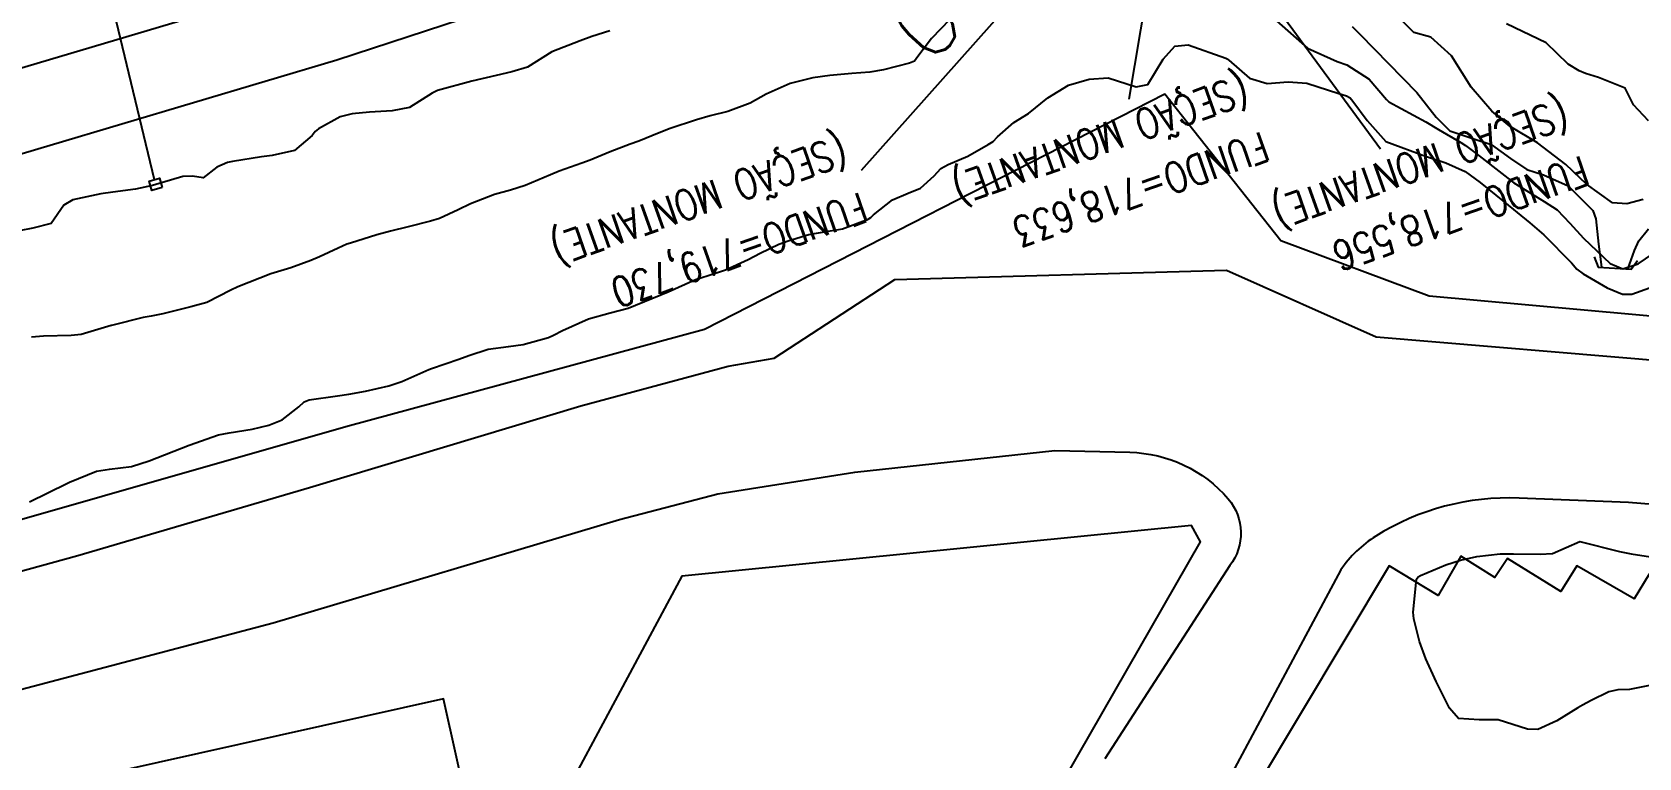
# Model space of a CAD drawing. Header units: metres. Extents: x 307586 to 320046, y 7427249 to 7434250.
# Drawn here: x 312338.2 to 312419, y 7431876.4 to 7431912.9 of the extents above; entities that cross this region are included whole.
import ezdxf
from ezdxf.enums import TextEntityAlignment as Align

# ---------------------------------------------------------------- set-up
doc = ezdxf.new("R2010")
doc.units = ezdxf.units.M
doc.header["$MEASUREMENT"] = 0
doc.linetypes.add('CONTINUO', pattern=[0])
for name, color, linetype in [('Cotas', 45, 'Continuous'), ('Curvas de Nivel 1m', 11, 'Continuous'), ('Curvas de Nivel 5m', 15, 'Continuous'), ('Divisa', 42, 'FENCELINE2'), ('Edificações', 30, 'Continuous'), ('Hidrografia', 140, 'Continuous'), ('Linha Férrea', 20, 'Continuous'), ('Pontes_Viadutos_Tubos', 190, 'Continuous'), ('Portico', 45, 'Continuous'), ('TEXTO', 45, 'Continuous'), ('Vias Primárias', 230, 'Continuous')]:
    doc.layers.add(name, color=color, linetype=linetype)
doc.styles.add('ROMANS', font='romans', dxfattribs={"height": 0.2})
doc.styles.add('Style-STANDARD', font='STANDARD.shx')
doc.linetypes.add('FENCELINE2', pattern='A,0.25,-0.1,[132,ltypeshp.shx,S=0.1,R=0,X=-0.1,Y=0],-0.1,1', length=1.45)

msp = doc.modelspace()

# ---------------------------------------------------------------- linework, layer by layer
at = {"layer": 'Curvas de Nivel 1m', "flags": 128}
for points, elevation in [([(312400.781, 7431913.476), (312402.333, 7431912.112), (312403.833, 7431911.445), (312404.321, 7431911.268), (312405.44, 7431910.549), (312406.304, 7431909.531), (312406.436, 7431909.409), (312408.293, 7431908.399), (312408.929, 7431908.02), (312410.043, 7431907.364), (312410.281, 7431907.207), (312410.821, 7431906.808), (312412.258, 7431905.679), (312412.724, 7431905.335), (312414.244, 7431904.399), (312414.898, 7431903.969), (312415.535, 7431903.3), (312416.222, 7431902.544), (312417.56, 7431901.276), (312418.2, 7431901.003), (312418.973, 7431901.258), (312419.704, 7431901.754)], 719), ([(312367.239, 7431912.981), (312366.335, 7431912.69), (312365.75, 7431912.48), (312364.323, 7431911.92), (312363.094, 7431911.153), (312362.313, 7431910.924), (312361.527, 7431910.731), (312360.308, 7431910.447), (312358.569, 7431909.986), (312358.301, 7431909.843), (312357.173, 7431909.123), (312356.292, 7431908.963), (312355.157, 7431908.892), (312354.29, 7431908.796), (312353.686, 7431908.649), (312352.585, 7431908.057), (312352.422, 7431907.917), (312352.278, 7431907.716), (312351.374, 7431906.962), (312350.262, 7431906.703), (312349.715, 7431906.634), (312348.257, 7431906.41), (312348.008, 7431906.361), (312347.474, 7431906.118), (312346.794, 7431905.578), (312346.248, 7431905.666), (312345.759, 7431905.649), (312344.243, 7431905.2), (312343.391, 7431905.019), (312342.24, 7431904.871), (312341.638, 7431904.787), (312340.236, 7431904.476), (312339.781, 7431904.207), (312339.144, 7431903.291), (312338.215, 7431903.044), (312337.538, 7431902.911)], 721), ([(312419.497, 7431908.454), (312418.735, 7431909.264), (312418.593, 7431909.553), (312418.311, 7431910.097), (312416.976, 7431910.624), (312416.318, 7431910.83), (312415.998, 7431910.973), (312415.456, 7431911.303), (312414.339, 7431912.37), (312412.353, 7431913.34)], 719), ([(312419.952, 7431880.12), (312418.535, 7431879.847), (312417.948, 7431879.826), (312417.503, 7431879.719), (312416.606, 7431879.283), (312416.178, 7431879.05), (312415.939, 7431878.911), (312414.884, 7431878.258), (312413.928, 7431877.821), (312413.402, 7431877.852), (312411.933, 7431878.313), (312410.971, 7431878.311), (312409.933, 7431878.375), (312409.481, 7431878.909), (312409.25, 7431879.37), (312408.813, 7431880.239), (312408.289, 7431881.385), (312407.976, 7431882.26), (312407.679, 7431883.393), (312407.653, 7431883.736), (312407.819, 7431885.392), (312407.902, 7431885.504), (312408.016, 7431885.574), (312409.29, 7431886.105), (312410.028, 7431886.346), (312410.848, 7431886.535), (312412.033, 7431886.658), (312412.693, 7431886.673), (312414.033, 7431886.643), (312414.661, 7431886.683), (312416.043, 7431887.29), (312418.036, 7431886.783), (312418.626, 7431886.669), (312420.031, 7431886.448)], 721)]:
    msp.add_lwpolyline(points, dxfattribs=dict(at, elevation=elevation))
at = {"layer": 'Curvas de Nivel 5m', "elevation": 720, "flags": 128}
for points in [[(312384.351, 7431913.544), (312383.425, 7431912.601), (312382.736, 7431911.696), (312382.562, 7431911.456), (312382.32, 7431911.361), (312381.009, 7431911.02), (312380.315, 7431910.896), (312379.415, 7431910.835), (312378.313, 7431910.732), (312377.454, 7431910.616), (312376.309, 7431910.332), (312375.115, 7431909.788), (312374.298, 7431909.344), (312373.183, 7431908.922), (312372.292, 7431908.695), (312371.609, 7431908.508), (312370.285, 7431908.064), (312369.728, 7431907.848), (312368.709, 7431907.431), (312368.274, 7431907.274), (312367.254, 7431906.894), (312366.262, 7431906.481), (312365.84, 7431906.316), (312364.701, 7431905.913), (312364.251, 7431905.727), (312362.988, 7431905.19), (312362.243, 7431904.96), (312361.45, 7431904.739), (312360.236, 7431904.27), (312359.613, 7431903.969), (312358.675, 7431903.535), (312358.224, 7431903.401), (312357.096, 7431903.125), (312356.216, 7431902.901), (312355.524, 7431902.71), (312354.207, 7431902.302), (312354.008, 7431902.24), (312353.58, 7431902.046), (312352.647, 7431901.607), (312352.197, 7431901.424), (312351.199, 7431901.064), (312350.19, 7431900.749), (312348.528, 7431900.105), (312348.181, 7431899.924), (312346.979, 7431899.318), (312346.172, 7431899.088), (312344.762, 7431898.744), (312344.168, 7431898.626), (312343.771, 7431898.56), (312342.24, 7431898.179), (312342.185, 7431898.157), (312342.162, 7431898.152), (312340.644, 7431897.707), (312340.155, 7431897.655), (312338.762, 7431897.613), (312338.153, 7431897.565)], [(312338.053, 7431889.277), (312339.934, 7431890.202), (312340.064, 7431890.264), (312341.427, 7431890.829), (312342.07, 7431890.934), (312343.175, 7431891.065), (312344.075, 7431891.343), (312346.083, 7431892.13), (312347.556, 7431892.651), (312348.093, 7431892.753), (312349.247, 7431892.942), (312350.099, 7431893.146), (312350.763, 7431893.414), (312351.6, 7431894.065), (312351.868, 7431894.31), (312352.116, 7431894.418), (312353.545, 7431894.619), (312354.12, 7431894.707), (312354.948, 7431894.854), (312356.124, 7431895.111), (312356.786, 7431895.344), (312358.132, 7431895.933), (312358.28, 7431895.988), (312359.644, 7431896.464), (312360.143, 7431896.649), (312361.131, 7431896.967), (312362.15, 7431897.105), (312362.883, 7431897.201), (312364.157, 7431897.554), (312364.411, 7431897.665), (312364.869, 7431897.909), (312366.169, 7431898.491), (312367.264, 7431898.787), (312368.174, 7431899.024), (312370.183, 7431899.84), (312371.545, 7431900.471), (312372.191, 7431900.671), (312373.056, 7431900.949), (312374.2, 7431901.47), (312374.809, 7431901.791), (312375.74, 7431902.248), (312376.213, 7431902.415), (312377.25, 7431902.727), (312378.22, 7431902.904), (312378.943, 7431903.019), (312380.23, 7431903.502), (312380.366, 7431903.584), (312380.514, 7431903.717), (312381.469, 7431904.48), (312382.244, 7431904.809), (312382.87, 7431905.071), (312383.555, 7431905.687), (312383.889, 7431906.053), (312384.262, 7431906.254), (312385.255, 7431906.678), (312386.277, 7431907.257), (312386.52, 7431907.407), (312386.741, 7431907.645), (312387.559, 7431908.369), (312388.295, 7431908.819), (312389.27, 7431909.615), (312390.309, 7431910.254), (312391.347, 7431910.556), (312392.313, 7431910.614), (312393.716, 7431910.158), (312394.31, 7431910.272), (312395.081, 7431911.549), (312395.662, 7431912.211), (312396.334, 7431912.275), (312398.233, 7431911.602), (312398.324, 7431911.558), (312398.381, 7431911.509), (312399.426, 7431910.605), (312400.311, 7431910.334), (312401.361, 7431910.421), (312402.312, 7431910.344), (312403.916, 7431909.834), (312404.306, 7431909.708), (312404.476, 7431909.609), (312404.621, 7431909.435), (312405.341, 7431908.472), (312406.283, 7431907.41), (312408.272, 7431906.666), (312409.298, 7431906.344), (312410.261, 7431905.9), (312411.029, 7431905.352), (312412.243, 7431904.363), (312413.528, 7431903.327), (312414.224, 7431902.72), (312415.617, 7431901.299), (312415.888, 7431900.983), (312416.198, 7431900.75), (312417.418, 7431900.05), (312418.187, 7431899.724), (312418.65, 7431899.725), (312420.193, 7431900.278)]]:
    msp.add_lwpolyline(points, dxfattribs=at)
at = {"layer": 'Divisa'}
msp.add_lwpolyline([(312476.103, 7431921.489, -0.015871), (312470.502, 7431924.954), (312467.449, 7431926.981), (312463.838, 7431931.721), (312458.505, 7431940.106), (312422.271, 7431925.684), (312431.664, 7431897.541), (312408.463, 7431899.635), (312400.996, 7431902.422), (312395.166, 7431909.797), (312372.003, 7431897.956), (312353.97, 7431893.054), (312329.428, 7431886.054), (312307.356, 7431881.109), (312287.147, 7431876.874), (312261.238, 7431872.366)], format="xyb", dxfattribs=at)
at = {"layer": 'Edificações'}
msp.add_lwpolyline([(312365.488, 7431832.396), (312396.953, 7431887.27), (312396.499, 7431888.087), (312370.871, 7431885.543), (312361.419, 7431867.926), (312358.876, 7431879.365), (312305.512, 7431867.456)], dxfattribs=at)
msp.add_lwpolyline([(312432.93, 7431873.379), (312429.769, 7431875.093), (312434.558, 7431883.177), (312423.426, 7431884.619), (312422.891, 7431883.709), (312419.519, 7431885.635), (312418.769, 7431884.405), (312415.879, 7431886.063), (312415.076, 7431884.779), (312412.399, 7431886.438), (312411.757, 7431885.475), (312410.044, 7431886.545), (312408.906, 7431884.57), (312406.444, 7431886.068), (312399.755, 7431874.892), (312428.723, 7431858.144), (312427.726, 7431856.566), (312442.848, 7431847.847), (312450.408, 7431860.885), (312431.931, 7431871.728)], close=True, dxfattribs=at)
at = {"layer": 'Hidrografia'}
for points in [[(312419.221, 7431904.496), (312418.399, 7431904.277), (312417.686, 7431904.332), (312416.371, 7431905.263), (312415.33, 7431906.249), (312413.905, 7431907.345), (312412.535, 7431908.166), (312411.603, 7431908.933), (312410.562, 7431910.138), (312409.575, 7431911.727), (312408.534, 7431912.658), (312407.692, 7431912.897), (312407.141, 7431913.447)], [(312404.579, 7431913.206), (312404.992, 7431912.793), (312407.842, 7431909.882), (312408.811, 7431908.638), (312409.502, 7431907.946), (312410.748, 7431907.531), (312411.578, 7431907.255), (312412.546, 7431906.563), (312413.377, 7431906.01), (312414.207, 7431905.734), (312415.452, 7431905.18), (312416.144, 7431904.489), (312416.697, 7431903.936), (312416.836, 7431903.521), (312416.974, 7431902.251), (312417.029, 7431901.867), (312417.083, 7431901.484), (312417.133, 7431901.073)], [(312418.458, 7431900.995), (312418.782, 7431901.922), (312419.002, 7431902.415), (312419.495, 7431903.017)], [(312417.571, 7431901.266), (312417.577, 7431901.265), (312417.588, 7431901.265)]]:
    msp.add_lwpolyline(points, dxfattribs=at)
at = {"layer": 'Linha Férrea'}
for points in [[(312233.289, 7431887.472), (312251.239, 7431889.281), (312274.247, 7431892.282), (312290.733, 7431895.29), (312311.774, 7431899.672), (312331.872, 7431905.082), (312353.51, 7431911.518), (312384.932, 7431921.819), (312406.484, 7431929.372), (312428.297, 7431937.274), (312459.982, 7431948.69), (312496.568, 7431961.921), (312537.181, 7431976.69), (312544.928, 7431979.568), (312550.931, 7431981.698), (312586.33, 7431994.088), (312631.576, 7432009.635)], [(312232.94, 7431891.608), (312250.762, 7431893.404), (312273.606, 7431896.383), (312289.938, 7431899.363), (312310.811, 7431903.71), (312330.741, 7431909.075), (312352.272, 7431915.48), (312383.599, 7431925.749), (312405.091, 7431933.281), (312426.886, 7431941.177), (312458.573, 7431952.593), (312495.153, 7431965.822), (312535.749, 7431980.586), (312544.816, 7431983.828), (312577.76, 7431995.273), (312602.574, 7432003.866)]]:
    msp.add_lwpolyline(points, dxfattribs=at)
at = {"layer": 'Pontes_Viadutos_Tubos'}
msp.add_lwpolyline([(312416.756, 7431901.613), (312416.965, 7431901.083), (312418.624, 7431900.986), (312418.945, 7431901.418)], dxfattribs=at)
at = {"layer": 'Portico'}
msp.add_lwpolyline([(312344.332, 7431905.49), (312342.095, 7431914.839)], dxfattribs=at)
msp.add_lwpolyline([(312344.732, 7431905.103), (312344.198, 7431904.949), (312344.064, 7431905.413), (312344.599, 7431905.567)], close=True, dxfattribs=at)
at = {"layer": 'TEXTO', "linetype": 'CONTINUO'}
msp.add_line((312395.045, 7431919.631, 718.633), (312393.358, 7431909.536, 74.52), dxfattribs=at)
for points in [[(312406.009, 7431907.019, 215.131), (312396.542, 7431919.942, 718.556)], [(312391.391, 7431918.876, 719.73), (312379.892, 7431905.96, 0)]]:
    msp.add_polyline3d(points, dxfattribs=at)
at = {"layer": 'Vias Primárias'}
msp.add_lwpolyline([(312291.294, 7431875.017), (312321.516, 7431881.361), (312340.483, 7431886.584), (312352.13, 7431889.997), (312365.779, 7431894.109), (312373.199, 7431896.114), (312375.506, 7431896.515), (312381.58, 7431900.464), (312398.255, 7431900.945), (312405.79, 7431897.58), (312420.591, 7431896.34), (312453.855, 7431893.717), (312462.681, 7431892.978), (312468.762, 7431892.769), (312477.36, 7431892.978)], dxfattribs=at)
msp.add_lwpolyline([(312291.294, 7431875.017), (312321.516, 7431881.361), (312340.483, 7431886.584), (312352.13, 7431889.997), (312365.779, 7431894.109), (312373.199, 7431896.114), (312375.506, 7431896.515), (312381.58, 7431900.464), (312398.255, 7431900.945), (312405.79, 7431897.58), (312420.591, 7431896.34), (312453.855, 7431893.717), (312462.681, 7431892.978), (312468.762, 7431892.769), (312477.36, 7431892.978)], dxfattribs=at)
for points in [[(312322.199, 7431875.778), (312350.305, 7431883.191), (312367.724, 7431888.39), (312372.679, 7431889.679), (312379.566, 7431890.769), (312389.626, 7431891.858), (312393.398, 7431891.775, -0.213404), (312398.347, 7431889.429, -0.355201), (312398.43, 7431886.077), (312392.142, 7431876.345)], [(312322.199, 7431875.778), (312350.305, 7431883.191), (312367.724, 7431888.39), (312372.679, 7431889.679), (312379.566, 7431890.769), (312389.626, 7431891.858), (312393.398, 7431891.775, -0.213404), (312398.347, 7431889.429, -0.355201), (312398.43, 7431886.077), (312392.142, 7431876.345)], [(312459.229, 7431873.939, 0.105536), (312459.218, 7431877.528), (312455.252, 7431885.725, 0.230051), (312454.331, 7431886.451), (312435.856, 7431887.844), (312418.487, 7431889.249), (312412.985, 7431889.471, 0.150976), (312405.777, 7431887.559, 0.104969), (312404.016, 7431885.858), (312395.251, 7431869.478)], [(312459.229, 7431873.939, 0.105536), (312459.218, 7431877.528), (312455.252, 7431885.725, 0.230051), (312454.331, 7431886.451), (312435.856, 7431887.844), (312418.487, 7431889.249), (312412.985, 7431889.471, 0.150976), (312405.777, 7431887.559, 0.104969), (312404.016, 7431885.858), (312395.251, 7431869.478)]]:
    msp.add_lwpolyline(points, format="xyb", dxfattribs=at)

# ---------------------------------------------------------------- texts
at = {"layer": 'Cotas', "style": 'Style-STANDARD'}
msp.add_text('720', height=4, rotation=218.93747, dxfattribs=at).set_placement((312385.398, 7431915.663, 720), align=Align.MIDDLE_CENTER)
at = {"layer": 'TEXTO', "style": 'ROMANS', "width": 0.8}
for s, p in [('(SEÇÃO MONTANTE)', (312399.038, 7431910.803)), ('(SEÇÃO MONTANTE)', (312415.125, 7431909.594)), ('(SEÇÃO MONTANTE)', (312378.84, 7431907.75)), ('FUNDO=718,633', (312400.038, 7431907.933)), ('FUNDO=718,556', (312416.126, 7431906.724)), ('FUNDO=719,730', (312379.841, 7431904.88))]:
    msp.add_text(s, height=1.5, rotation=199.32859, dxfattribs=at).set_placement(p)

doc.saveas('drawing.dxf')
